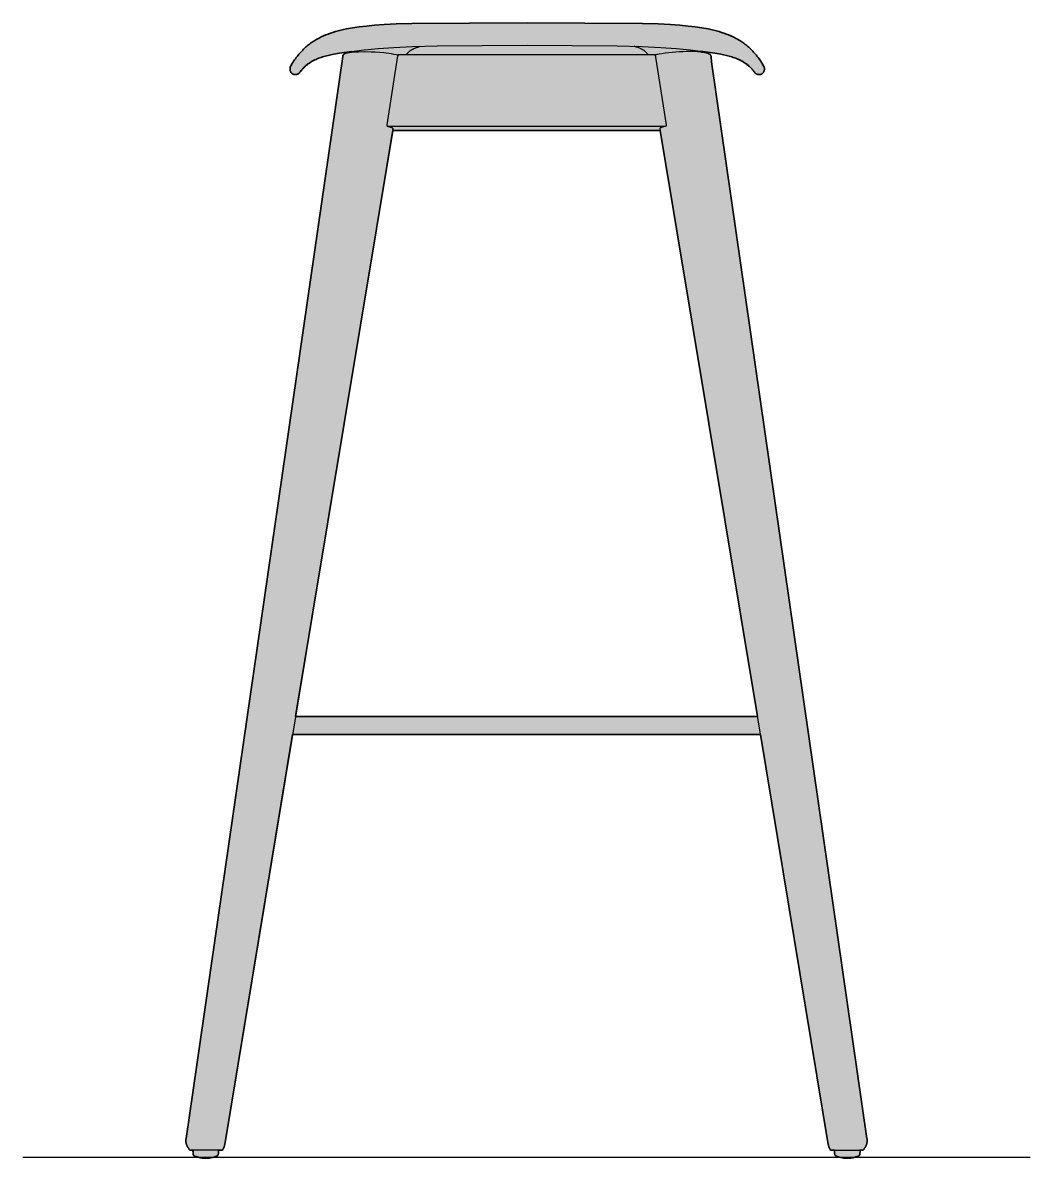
# Model space of a CAD drawing. Header units: millimetres. Extents: x 0 to 1516, y -732 to 759.
# Drawn here: x 842 to 1516, y 0 to 759 of the extents above; entities that cross this region are included whole.
import ezdxf

# ---------------------------------------------------------------- set-up
doc = ezdxf.new("R2010")
doc.units = ezdxf.units.MM
doc.layers.add('Blocks', color=7, linetype='Continuous')
doc.layers.add('Blocks$Fill', color=7, linetype='Continuous', true_color=0xffffff)
for name, color, linetype, lineweight, true_color in [('Blocks$Inner', 7, 'Continuous', 25, 0x007f00), ('Blocks$Outline', 7, 'Continuous', 35, 0xff3f3f), ('Groud', 7, 'Continuous', 25, 0x243775)]:
    doc.layers.add(name, color=color, linetype=linetype, lineweight=lineweight, true_color=true_color)

# ---------------------------------------------------------------- blocks, each defined once
blk = doc.blocks.new('Fiber Bar Stool Side')
at = {"layer": 'Blocks$Fill'}
h = blk.add_hatch(color=256, dxfattribs=at)
h.paths.add_polyline_path([(543.47, 5.1), (543.44, 3.67), (543.45, 3.4), (543.46, 3.15), (543.47, 2.93), (543.49, 2.73), (543.51, 2.56), (543.52, 2.48), (543.53, 2.4), (543.55, 2.33), (543.56, 2.26), (543.58, 2.2), (543.59, 2.14), (543.61, 2.09), (543.63, 2.03), (543.64, 1.98), (543.66, 1.93), (543.68, 1.89), (543.7, 1.84), (543.73, 1.8), (543.75, 1.76), (543.77, 1.72), (543.79, 1.68), (543.82, 1.64), (543.84, 1.61), (543.87, 1.57), (543.9, 1.54), (543.92, 1.5), (543.95, 1.47), (543.98, 1.44), (544.01, 1.41), (544.04, 1.38), (544.07, 1.35), (544.1, 1.32), (544.14, 1.29), (544.17, 1.27), (544.21, 1.24), (544.24, 1.21), (544.28, 1.19), (544.32, 1.16), (544.36, 1.14), (544.4, 1.11), (544.44, 1.09), (544.52, 1.05), (544.61, 1), (544.7, 0.96), (544.8, 0.92), (544.9, 0.88), (545.12, 0.79), (545.36, 0.71), (545.62, 0.63), (545.91, 0.55), (546.6, 0.37), (547.44, 0.16), (548.46, -0.07), (549.03, -0.18), (549.65, -0.28), (549.97, -0.32), (550.3, -0.36), (550.64, -0.39), (550.99, -0.42), (551.34, -0.43), (551.71, -0.44), (552.08, -0.44), (552.46, -0.43), (552.85, -0.41), (553.24, -0.38), (553.64, -0.34), (554.04, -0.29), (554.83, -0.18), (555.6, -0.04), (556.35, 0.12), (557.04, 0.28), (557.67, 0.44), (558.23, 0.6), (558.69, 0.75), (558.89, 0.81), (559.07, 0.88), (559.24, 0.95), (559.31, 0.98), (559.38, 1.01), (559.45, 1.05), (559.51, 1.08), (559.57, 1.11), (559.63, 1.14), (559.68, 1.17), (559.73, 1.21), (559.77, 1.24), (559.82, 1.27), (559.84, 1.29), (559.86, 1.31), (559.88, 1.32), (559.9, 1.34), (559.92, 1.36), (559.93, 1.38), (559.95, 1.39), (559.97, 1.41), (559.99, 1.43), (560, 1.45), (560.02, 1.47), (560.03, 1.48), (560.05, 1.5), (560.06, 1.52), (560.09, 1.56), (560.11, 1.6), (560.14, 1.64), (560.16, 1.68), (560.19, 1.72), (560.21, 1.76), (560.23, 1.81), (560.25, 1.85), (560.27, 1.9), (560.29, 1.95), (560.31, 2), (560.33, 2.06), (560.34, 2.12), (560.36, 2.18), (560.37, 2.24), (560.39, 2.31), (560.4, 2.38), (560.42, 2.46), (560.43, 2.54), (560.45, 2.72), (560.47, 2.92), (560.48, 3.14), (560.49, 3.39), (560.49, 3.67), (560.49, 4.32), (560.47, 5.1), (562.57, 5.1), (562.78, 5.31), (562.98, 5.54), (563.18, 5.76), (563.37, 6), (563.55, 6.24), (563.73, 6.49), (563.89, 6.74), (564.05, 7), (564.19, 7.26), (564.33, 7.53), (564.46, 7.81), (564.58, 8.08), (564.69, 8.36), (564.8, 8.65), (564.89, 8.94), (564.97, 9.23), (565.04, 9.52), (565.1, 9.82), (565.16, 10.12), (565.2, 10.41), (565.23, 10.72), (565.25, 11.02), (565.26, 11.32), (565.27, 11.62), (565.26, 11.92), (565.24, 12.22), (565.21, 12.53), (565.17, 12.83), (461.12, 733.26), (460.77, 736.89), (460.76, 736.98), (460.73, 737.06), (460.71, 737.15), (460.68, 737.23), (460.65, 737.31), (460.62, 737.39), (460.58, 737.47), (460.55, 737.54), (460.51, 737.62), (460.47, 737.69), (460.42, 737.76), (460.37, 737.83), (460.33, 737.9), (460.27, 737.96), (460.22, 738.03), (460.16, 738.09), (460.1, 738.15), (460.04, 738.21), (459.98, 738.27), (459.91, 738.33), (459.85, 738.38), (459.78, 738.44), (459.7, 738.49), (459.63, 738.54), (459.55, 738.59), (459.47, 738.64), (459.39, 738.69), (459.3, 738.74), (459.21, 738.78), (459.12, 738.83), (459.03, 738.87), (458.94, 738.91), (458.84, 738.95), (458.74, 738.99), (458.54, 739.07), (458.32, 739.15), (458.1, 739.21), (457.87, 739.28), (457.63, 739.34), (457.37, 739.4), (457.11, 739.46), (456.56, 739.56), (455.98, 739.65), (455.36, 739.73), (454.7, 739.81), (453.99, 739.88), (454.05, 740.35), (463.37, 738.99), (467.25, 738.32), (469.16, 737.94), (471.05, 737.53), (472.9, 737.06), (473.82, 736.81), (474.72, 736.54), (475.62, 736.26), (476.5, 735.95), (477.38, 735.63), (478.24, 735.28), (479.09, 734.91), (479.93, 734.52), (480.76, 734.11), (481.57, 733.67), (482.37, 733.2), (483.16, 732.7), (483.55, 732.44), (483.93, 732.17), (484.31, 731.9), (484.69, 731.61), (485.06, 731.32), (485.43, 731.02), (485.8, 730.72), (486.16, 730.4), (486.52, 730.08), (486.87, 729.74), (487.22, 729.4), (487.56, 729.05), (487.9, 728.69), (488.24, 728.32), (488.57, 727.94), (488.89, 727.55), (489.21, 727.15), (489.53, 726.74), (489.84, 726.32), (490.15, 725.89), (490.24, 725.8), (490.33, 725.72), (490.43, 725.63), (490.52, 725.56), (490.62, 725.48), (490.72, 725.41), (490.82, 725.35), (490.92, 725.29), (491.02, 725.23), (491.12, 725.17), (491.22, 725.12), (491.32, 725.07), (491.43, 725.03), (491.53, 724.99), (491.63, 724.95), (491.74, 724.92), (491.84, 724.89), (491.95, 724.86), (492.05, 724.83), (492.16, 724.81), (492.26, 724.79), (492.36, 724.77), (492.47, 724.76), (492.57, 724.75), (492.67, 724.74), (492.77, 724.73), (492.88, 724.73), (492.98, 724.73), (493.08, 724.73), (493.17, 724.73), (493.27, 724.74), (493.37, 724.74), (493.46, 724.75), (493.56, 724.76), (493.65, 724.78), (493.74, 724.79), (493.83, 724.81), (493.92, 724.83), (494.01, 724.85), (494.1, 724.87), (494.18, 724.9), (494.27, 724.93), (494.35, 724.96), (494.43, 724.99), (494.51, 725.02), (494.59, 725.06), (494.67, 725.1), (494.75, 725.14), (494.82, 725.19), (494.9, 725.23), (494.97, 725.28), (495.04, 725.33), (495.11, 725.39), (495.18, 725.44), (495.25, 725.5), (495.32, 725.56), (495.38, 725.63), (495.45, 725.69), (495.51, 725.76), (495.57, 725.83), (495.63, 725.91), (495.69, 725.99), (495.75, 726.07), (495.81, 726.15), (495.86, 726.23), (495.91, 726.32), (495.97, 726.41), (496.02, 726.51), (496.06, 726.6), (496.11, 726.7), (496.16, 726.8), (496.2, 726.91), (496.24, 727.01), (496.28, 727.12), (496.31, 727.23), (496.34, 727.34), (496.37, 727.46), (496.4, 727.57), (496.43, 727.69), (496.45, 727.81), (496.47, 727.93), (496.48, 728.06), (496.49, 728.18), (496.5, 728.31), (496.5, 728.44), (496.5, 728.57), (496.5, 728.7), (496.49, 728.83), (496.48, 728.97), (496.47, 729.1), (496.45, 729.24), (496.42, 729.38), (496.39, 729.52), (496.36, 729.66), (496.32, 729.8), (496.28, 729.94), (495.73, 730.9), (495.18, 731.84), (494.62, 732.75), (494.05, 733.63), (493.47, 734.49), (492.89, 735.32), (492.31, 736.13), (491.71, 736.91), (491.11, 737.67), (490.5, 738.41), (489.89, 739.12), (489.27, 739.82), (488.64, 740.49), (488.01, 741.14), (487.37, 741.77), (486.72, 742.38), (486.07, 742.97), (485.41, 743.55), (484.75, 744.1), (484.08, 744.64), (483.4, 745.16), (482.72, 745.66), (482.03, 746.15), (481.34, 746.62), (480.64, 747.08), (479.94, 747.52), (479.23, 747.94), (478.51, 748.36), (477.06, 749.15), (475.59, 749.89), (474.09, 750.59), (472.57, 751.25), (471.02, 751.86), (469.43, 752.44), (467.79, 752.99), (466.11, 753.5), (464.37, 753.97), (462.57, 754.42), (460.71, 754.85), (458.77, 755.24), (454.67, 755.97), (450.21, 756.62), (445.36, 757.2), (439.98, 757.74), (433.54, 758.23), (425.41, 758.65), (414.98, 759), (337.72, 759.44), (260.45, 759), (241.89, 758.23), (235.45, 757.74), (230.07, 757.2), (225.22, 756.62), (220.77, 755.97), (216.66, 755.24), (214.73, 754.85), (212.86, 754.42), (211.06, 753.97), (209.32, 753.5), (207.64, 752.99), (206, 752.44), (204.41, 751.86), (202.86, 751.25), (201.34, 750.59), (199.84, 749.89), (198.37, 749.15), (196.92, 748.36), (196.21, 747.94), (195.5, 747.52), (194.79, 747.08), (194.09, 746.62), (193.4, 746.15), (192.71, 745.66), (192.03, 745.16), (191.35, 744.64), (190.68, 744.1), (190.02, 743.55), (189.36, 742.97), (188.71, 742.38), (188.06, 741.77), (187.42, 741.14), (186.79, 740.49), (186.16, 739.82), (185.54, 739.12), (184.93, 738.41), (184.32, 737.67), (183.72, 736.91), (183.13, 736.13), (182.54, 735.32), (181.96, 734.49), (181.38, 733.63), (180.82, 732.75), (180.25, 731.84), (179.7, 730.9), (179.15, 729.94), (179.11, 729.8), (179.07, 729.66), (179.04, 729.52), (179.01, 729.38), (178.98, 729.24), (178.97, 729.1), (178.95, 728.97), (178.94, 728.83), (178.93, 728.7), (178.93, 728.57), (178.93, 728.44), (178.93, 728.31), (178.94, 728.18), (178.95, 728.06), (178.97, 727.93), (178.99, 727.81), (179.01, 727.69), (179.03, 727.57), (179.06, 727.46), (179.09, 727.34), (179.12, 727.23), (179.16, 727.12), (179.19, 727.01), (179.23, 726.91), (179.28, 726.8), (179.32, 726.7), (179.37, 726.6), (179.42, 726.51), (179.47, 726.41), (179.52, 726.32), (179.57, 726.23), (179.63, 726.15), (179.68, 726.07), (179.74, 725.99), (179.8, 725.91), (179.86, 725.83), (179.92, 725.76), (179.98, 725.69), (180.05, 725.63), (180.11, 725.56), (180.18, 725.5), (180.25, 725.44), (180.32, 725.39), (180.39, 725.33), (180.46, 725.28), (180.53, 725.23), (180.61, 725.19), (180.68, 725.14), (180.76, 725.1), (180.84, 725.06), (180.92, 725.02), (181, 724.99), (181.08, 724.96), (181.16, 724.93), (181.25, 724.9), (181.33, 724.87), (181.42, 724.85), (181.51, 724.83), (181.6, 724.81), (181.69, 724.79), (181.78, 724.78), (181.87, 724.76), (181.97, 724.75), (182.06, 724.74), (182.16, 724.74), (182.26, 724.73), (182.36, 724.73), (182.46, 724.73), (182.56, 724.73), (182.66, 724.73), (182.76, 724.74), (182.86, 724.75), (182.97, 724.76), (183.07, 724.77), (183.17, 724.79), (183.28, 724.81), (183.38, 724.83), (183.49, 724.86), (183.59, 724.89), (183.69, 724.92), (183.8, 724.95), (183.9, 724.99), (184.01, 725.03), (184.11, 725.07), (184.21, 725.12), (184.31, 725.17), (184.41, 725.23), (184.51, 725.29), (184.61, 725.35), (184.71, 725.41), (184.81, 725.48), (184.91, 725.56), (185, 725.63), (185.1, 725.72), (185.19, 725.8), (185.28, 725.89), (185.59, 726.32), (185.9, 726.74), (186.22, 727.15), (186.54, 727.55), (186.87, 727.94), (187.2, 728.32), (187.53, 728.69), (187.87, 729.05), (188.22, 729.4), (188.56, 729.74), (188.92, 730.08), (189.27, 730.4), (189.63, 730.72), (190, 731.02), (190.37, 731.32), (190.74, 731.61), (191.12, 731.9), (191.5, 732.17), (191.88, 732.44), (192.27, 732.7), (193.06, 733.2), (193.86, 733.67), (194.67, 734.11), (195.5, 734.52), (196.34, 734.91), (197.19, 735.28), (198.06, 735.63), (198.93, 735.95), (199.82, 736.26), (200.71, 736.54), (201.62, 736.81), (202.53, 737.06), (204.38, 737.53), (206.27, 737.94), (208.18, 738.32), (212.06, 738.99), (220.06, 740.18), (220.1, 739.76), (218.43, 739.56), (217.67, 739.44), (217.31, 739.37), (216.96, 739.3), (216.79, 739.25), (216.62, 739.21), (216.46, 739.16), (216.3, 739.11), (216.14, 739.05), (215.99, 738.99), (215.92, 738.96), (215.84, 738.93), (215.77, 738.9), (215.7, 738.86), (215.63, 738.82), (215.57, 738.79), (215.5, 738.75), (215.43, 738.71), (215.37, 738.67), (215.31, 738.62), (215.25, 738.58), (215.19, 738.53), (215.13, 738.48), (215.07, 738.44), (215.01, 738.38), (214.96, 738.33), (214.91, 738.28), (214.85, 738.22), (214.8, 738.16), (214.76, 738.11), (214.71, 738.04), (214.66, 737.98), (214.62, 737.92), (214.58, 737.85), (214.54, 737.78), (214.5, 737.71), (214.46, 737.64), (214.43, 737.56), (214.39, 737.49), (214.36, 737.41), (214.33, 737.33), (214.3, 737.24), (214.27, 737.16), (214.25, 737.07), (214.23, 736.98), (214.2, 736.89), (109.32, 12.83), (109.28, 12.53), (109.25, 12.22), (109.23, 11.92), (109.22, 11.62), (109.22, 11.32), (109.23, 11.02), (109.26, 10.72), (109.29, 10.41), (109.33, 10.12), (109.38, 9.82), (109.44, 9.52), (109.52, 9.23), (109.6, 8.94), (109.69, 8.65), (109.79, 8.36), (109.9, 8.08), (110.02, 7.81), (110.15, 7.53), (110.29, 7.26), (110.44, 7), (110.6, 6.74), (110.76, 6.49), (110.93, 6.24), (111.12, 6), (111.31, 5.76), (111.5, 5.54), (111.71, 5.31), (111.92, 5.1), (114.02, 5.1), (113.99, 3.67), (114, 3.39), (114.01, 3.14), (114.02, 2.92), (114.04, 2.72), (114.06, 2.54), (114.07, 2.46), (114.08, 2.38), (114.1, 2.31), (114.11, 2.24), (114.13, 2.18), (114.14, 2.12), (114.16, 2.06), (114.18, 2), (114.2, 1.95), (114.22, 1.9), (114.24, 1.85), (114.26, 1.81), (114.28, 1.76), (114.3, 1.72), (114.32, 1.68), (114.35, 1.64), (114.37, 1.6), (114.4, 1.56), (114.43, 1.52), (114.44, 1.5), (114.45, 1.48), (114.47, 1.47), (114.48, 1.45), (114.5, 1.43), (114.52, 1.41), (114.53, 1.39), (114.55, 1.38), (114.57, 1.36), (114.59, 1.34), (114.61, 1.32), (114.63, 1.31), (114.65, 1.29), (114.67, 1.27), (114.71, 1.24), (114.76, 1.21), (114.81, 1.17), (114.86, 1.14), (114.92, 1.11), (114.97, 1.08), (115.04, 1.05), (115.1, 1.01), (115.18, 0.98), (115.25, 0.95), (115.41, 0.88), (115.59, 0.81), (115.79, 0.75), (116.26, 0.6), (116.81, 0.44), (117.44, 0.28), (118.14, 0.12), (118.88, -0.04), (119.66, -0.18), (120.45, -0.29), (120.85, -0.34), (121.24, -0.38), (121.64, -0.41), (122.02, -0.43), (122.4, -0.44), (122.78, -0.44), (123.14, -0.43), (123.5, -0.42), (123.85, -0.39), (124.19, -0.36), (124.52, -0.32), (124.84, -0.28), (125.45, -0.18), (126.03, -0.07), (127.05, 0.16), (127.89, 0.37), (128.57, 0.55), (128.87, 0.63), (129.13, 0.71), (129.37, 0.79), (129.58, 0.88), (129.69, 0.92), (129.78, 0.96), (129.88, 1), (129.96, 1.05), (130.05, 1.09), (130.09, 1.11), (130.13, 1.14), (130.17, 1.16), (130.21, 1.19), (130.24, 1.21), (130.28, 1.24), (130.31, 1.27), (130.35, 1.29), (130.38, 1.32), (130.41, 1.35), (130.44, 1.38), (130.48, 1.41), (130.51, 1.44), (130.53, 1.47), (130.56, 1.5), (130.59, 1.54), (130.62, 1.57), (130.64, 1.61), (130.67, 1.64), (130.69, 1.68), (130.71, 1.72), (130.74, 1.76), (130.76, 1.8), (130.78, 1.84), (130.8, 1.89), (130.82, 1.93), (130.84, 1.98), (130.86, 2.03), (130.88, 2.09), (130.89, 2.14), (130.91, 2.2), (130.93, 2.26), (130.94, 2.33), (130.95, 2.4), (130.97, 2.48), (130.98, 2.56), (131, 2.73), (131.01, 2.93), (131.03, 3.15), (131.04, 3.4), (131.04, 3.67), (131.04, 4.32), (131.02, 5.1), (133.7, 5.1), (133.87, 5.34), (134.02, 5.58), (134.17, 5.83), (134.31, 6.08), (134.44, 6.34), (134.57, 6.6), (134.68, 6.87), (134.79, 7.14), (134.88, 7.41), (134.97, 7.69), (135.05, 7.96), (135.12, 8.25), (135.18, 8.53), (135.23, 8.81), (180.71, 283.1), (493.78, 283.1), (539.31, 8.53), (539.37, 8.25), (539.44, 7.96), (539.52, 7.69), (539.6, 7.41), (539.7, 7.14), (539.81, 6.87), (539.92, 6.6), (540.04, 6.34), (540.17, 6.08), (540.31, 5.83), (540.46, 5.58), (540.62, 5.34), (540.78, 5.1)], flags=0)
h.paths.add_polyline_path([(182.7, 295.1), (247.73, 687.29), (426.76, 687.29), (491.79, 295.1)], flags=0)
at = {"layer": 'Blocks$Inner'}
for p, q in [((220.06, 740.18), (220.1, 739.76)), ((247.73, 687.29), (426.76, 687.29)), ((182.7, 295.1), (491.79, 295.1)), ((493.78, 283.1), (180.71, 283.1))]:
    blk.add_line(p, q, dxfattribs=at)
blk.add_lwpolyline([(260.45, 759), (250.02, 758.65), (241.89, 758.23), (235.45, 757.74), (230.07, 757.2), (225.22, 756.62), (220.77, 755.97), (216.66, 755.24), (214.73, 754.85), (212.86, 754.42), (211.06, 753.97), (209.32, 753.5), (207.64, 752.99), (206, 752.44), (204.41, 751.86), (202.86, 751.25), (201.34, 750.59), (199.84, 749.89), (198.37, 749.15), (196.92, 748.36), (196.21, 747.94), (195.5, 747.52), (194.79, 747.08), (194.09, 746.62), (193.4, 746.15), (192.71, 745.66), (192.03, 745.16), (191.35, 744.64), (190.68, 744.1), (190.02, 743.55), (189.36, 742.97), (188.71, 742.38), (188.06, 741.77), (187.42, 741.14), (186.79, 740.49), (186.16, 739.82), (185.54, 739.12), (184.93, 738.41), (184.32, 737.67), (183.72, 736.91), (183.13, 736.13), (182.54, 735.32), (181.96, 734.49), (181.38, 733.63), (180.82, 732.75), (180.25, 731.84), (179.7, 730.9), (179.15, 729.94), (179.11, 729.8), (179.07, 729.66), (179.04, 729.52), (179.01, 729.38), (178.98, 729.24), (178.97, 729.1), (178.95, 728.97), (178.94, 728.83), (178.93, 728.7), (178.93, 728.57), (178.93, 728.44), (178.93, 728.31), (178.94, 728.18), (178.95, 728.06), (178.97, 727.93), (178.99, 727.81), (179.01, 727.69), (179.03, 727.57), (179.06, 727.46), (179.09, 727.34), (179.12, 727.23), (179.16, 727.12), (179.19, 727.01), (179.23, 726.91), (179.28, 726.8), (179.32, 726.7), (179.37, 726.6), (179.42, 726.51), (179.47, 726.41), (179.52, 726.32), (179.57, 726.23), (179.63, 726.15), (179.68, 726.07), (179.74, 725.99), (179.8, 725.91), (179.86, 725.83), (179.92, 725.76), (179.98, 725.69), (180.05, 725.63), (180.11, 725.56), (180.18, 725.5), (180.25, 725.44), (180.32, 725.39), (180.39, 725.33), (180.46, 725.28), (180.53, 725.23), (180.61, 725.19), (180.68, 725.14), (180.76, 725.1), (180.84, 725.06), (180.92, 725.02), (181, 724.99), (181.08, 724.96), (181.16, 724.93), (181.25, 724.9), (181.33, 724.87), (181.42, 724.85), (181.51, 724.83), (181.6, 724.81), (181.69, 724.79), (181.78, 724.78), (181.87, 724.76), (181.97, 724.75), (182.06, 724.74), (182.16, 724.74), (182.26, 724.73), (182.36, 724.73), (182.46, 724.73), (182.56, 724.73), (182.66, 724.73), (182.76, 724.74), (182.86, 724.75), (182.97, 724.76), (183.07, 724.77), (183.17, 724.79), (183.28, 724.81), (183.38, 724.83), (183.49, 724.86), (183.59, 724.89), (183.69, 724.92), (183.8, 724.95), (183.9, 724.99), (184.01, 725.03), (184.11, 725.07), (184.21, 725.12), (184.31, 725.17), (184.41, 725.23), (184.51, 725.29), (184.61, 725.35), (184.71, 725.41), (184.81, 725.48), (184.91, 725.56), (185, 725.63), (185.1, 725.72), (185.19, 725.8), (185.28, 725.89), (185.59, 726.32), (185.9, 726.74), (186.22, 727.15), (186.54, 727.55), (186.87, 727.94), (187.2, 728.32), (187.53, 728.69), (187.87, 729.05), (188.22, 729.4), (188.56, 729.74), (188.92, 730.08), (189.27, 730.4), (189.63, 730.72), (190, 731.02), (190.37, 731.32), (190.74, 731.61), (191.12, 731.9), (191.5, 732.17), (191.88, 732.44), (192.27, 732.7), (193.06, 733.2), (193.86, 733.67), (194.67, 734.11), (195.5, 734.52), (196.34, 734.91), (197.19, 735.28), (198.06, 735.63), (198.93, 735.95), (199.82, 736.26), (200.71, 736.54), (201.62, 736.81), (202.53, 737.06), (204.38, 737.53), (206.27, 737.94), (208.18, 738.32), (212.06, 738.99), (220.06, 740.18), (228.58, 741.23), (237.91, 742.14), (248.34, 742.91), (260.65, 743.53), (277.52, 744.02), (337.72, 744.52), (397.91, 744.02), (414.78, 743.53), (427.09, 742.91), (437.52, 742.14), (446.85, 741.23), (455.37, 740.18), (463.37, 738.99), (467.25, 738.32), (469.16, 737.94), (471.05, 737.53), (472.9, 737.06), (473.82, 736.81), (474.72, 736.54), (475.62, 736.26), (476.5, 735.95), (477.38, 735.63), (478.24, 735.28), (479.09, 734.91), (479.93, 734.52), (480.76, 734.11), (481.57, 733.67), (482.37, 733.2), (483.16, 732.7), (483.55, 732.44), (483.93, 732.17), (484.31, 731.9), (484.69, 731.61), (485.06, 731.32), (485.43, 731.02), (485.8, 730.72), (486.16, 730.4), (486.52, 730.08), (486.87, 729.74), (487.22, 729.4), (487.56, 729.05), (487.9, 728.69), (488.24, 728.32), (488.57, 727.94), (488.89, 727.55), (489.21, 727.15), (489.53, 726.74), (489.84, 726.32), (490.15, 725.89), (490.24, 725.8), (490.33, 725.72), (490.43, 725.63), (490.52, 725.56), (490.62, 725.48), (490.72, 725.41), (490.82, 725.35), (490.92, 725.29), (491.02, 725.23), (491.12, 725.17), (491.22, 725.12), (491.32, 725.07), (491.43, 725.03), (491.53, 724.99), (491.63, 724.95), (491.74, 724.92), (491.84, 724.89), (491.95, 724.86), (492.05, 724.83), (492.16, 724.81), (492.26, 724.79), (492.36, 724.77), (492.47, 724.76), (492.57, 724.75), (492.67, 724.74), (492.77, 724.73), (492.88, 724.73), (492.98, 724.73), (493.08, 724.73), (493.17, 724.73), (493.27, 724.74), (493.37, 724.74), (493.46, 724.75), (493.56, 724.76), (493.65, 724.78), (493.74, 724.79), (493.83, 724.81), (493.92, 724.83), (494.01, 724.85), (494.1, 724.87), (494.18, 724.9), (494.27, 724.93), (494.35, 724.96), (494.43, 724.99), (494.51, 725.02), (494.59, 725.06), (494.67, 725.1), (494.75, 725.14), (494.82, 725.19), (494.9, 725.23), (494.97, 725.28), (495.04, 725.33), (495.11, 725.39), (495.18, 725.44), (495.25, 725.5), (495.32, 725.56), (495.38, 725.63), (495.45, 725.69), (495.51, 725.76), (495.57, 725.83), (495.63, 725.91), (495.69, 725.99), (495.75, 726.07), (495.81, 726.15), (495.86, 726.23), (495.91, 726.32), (495.97, 726.41), (496.02, 726.51), (496.06, 726.6), (496.11, 726.7), (496.16, 726.8), (496.2, 726.91), (496.24, 727.01), (496.28, 727.12), (496.31, 727.23), (496.34, 727.34), (496.37, 727.46), (496.4, 727.57), (496.43, 727.69), (496.45, 727.81), (496.47, 727.93), (496.48, 728.06), (496.49, 728.18), (496.5, 728.31), (496.5, 728.44), (496.5, 728.57), (496.5, 728.7), (496.49, 728.83), (496.48, 728.97), (496.47, 729.1), (496.45, 729.24), (496.42, 729.38), (496.39, 729.52), (496.36, 729.66), (496.32, 729.8), (496.28, 729.94), (495.73, 730.9), (495.18, 731.84), (494.62, 732.75), (494.05, 733.63), (493.47, 734.49), (492.89, 735.32), (492.31, 736.13), (491.71, 736.91), (491.11, 737.67), (490.5, 738.41), (489.89, 739.12), (489.27, 739.82), (488.64, 740.49), (488.01, 741.14), (487.37, 741.77), (486.72, 742.38), (486.07, 742.97), (485.41, 743.55), (484.75, 744.1), (484.08, 744.64), (483.4, 745.16), (482.72, 745.66), (482.03, 746.15), (481.34, 746.62), (480.64, 747.08), (479.94, 747.52), (479.23, 747.94), (478.51, 748.36), (477.06, 749.15), (475.59, 749.89), (474.09, 750.59), (472.57, 751.25), (471.02, 751.86), (469.43, 752.44), (467.79, 752.99), (466.11, 753.5), (464.37, 753.97), (462.57, 754.42), (460.71, 754.85), (458.77, 755.24), (454.67, 755.97), (450.21, 756.62), (445.36, 757.2), (439.98, 757.74), (433.54, 758.23), (425.41, 758.65), (414.98, 759), (337.72, 759.44)], close=True, dxfattribs=at)
for points in [[(247.77, 688.96), (247.8, 688.93), (135.23, 8.81), (135.18, 8.53), (135.12, 8.25), (135.05, 7.96), (134.97, 7.69), (134.88, 7.41), (134.79, 7.14), (134.68, 6.87), (134.57, 6.6), (134.44, 6.34), (134.31, 6.08), (134.17, 5.83), (134.02, 5.58), (133.87, 5.34), (133.7, 5.1), (111.92, 5.1), (111.71, 5.31), (111.5, 5.54), (111.31, 5.76), (111.12, 6), (110.93, 6.24), (110.76, 6.49), (110.6, 6.74), (110.44, 7), (110.29, 7.26), (110.15, 7.53), (110.02, 7.81), (109.9, 8.08), (109.79, 8.36), (109.69, 8.65), (109.6, 8.94), (109.52, 9.23), (109.44, 9.52), (109.38, 9.82), (109.33, 10.12), (109.29, 10.41), (109.26, 10.72), (109.23, 11.02), (109.22, 11.32), (109.22, 11.62), (109.23, 11.92), (109.25, 12.22), (109.28, 12.53), (109.32, 12.83), (214.2, 736.89), (214.23, 736.98), (214.25, 737.07), (214.27, 737.16), (214.3, 737.24), (214.33, 737.33), (214.36, 737.41), (214.39, 737.49), (214.43, 737.56), (214.46, 737.64), (214.5, 737.71), (214.54, 737.78), (214.58, 737.85), (214.62, 737.92), (214.66, 737.98), (214.71, 738.04), (214.76, 738.11), (214.8, 738.16), (214.85, 738.22), (214.91, 738.28), (214.96, 738.33), (215.01, 738.38), (215.07, 738.44), (215.13, 738.48), (215.19, 738.53), (215.25, 738.58), (215.31, 738.62), (215.37, 738.67), (215.43, 738.71), (215.5, 738.75), (215.57, 738.79), (215.63, 738.82), (215.7, 738.86), (215.77, 738.9), (215.84, 738.93), (215.92, 738.96), (215.99, 738.99), (216.14, 739.05), (216.3, 739.11), (216.46, 739.16), (216.62, 739.21), (216.79, 739.25), (216.96, 739.3), (217.31, 739.37), (217.67, 739.44), (218.43, 739.56), (219.24, 739.66), (220.1, 739.76), (221.07, 739.85), (222.16, 739.92), (224.87, 740.03), (228.49, 740.07), (233.17, 740.02), (235.87, 739.91), (238.76, 739.72), (241.8, 739.44), (243.38, 739.25), (244.98, 739.04), (246.6, 738.79), (248.24, 738.5), (249.9, 738.17), (251.57, 737.8)], [(423.2, 737.83), (422.9, 737.97), (252.08, 737.97), (252.05, 737.98), (252.01, 737.98), (251.98, 737.99), (251.95, 737.99), (251.92, 737.99), (251.88, 737.99), (251.85, 737.99), (251.82, 737.99), (251.78, 737.99), (251.75, 737.98), (251.72, 737.98), (251.69, 737.97), (251.66, 737.97), (251.62, 737.96), (251.59, 737.95), (251.56, 737.94), (251.53, 737.93), (251.5, 737.91), (251.47, 737.9), (251.44, 737.89), (251.41, 737.87), (251.38, 737.86), (251.36, 737.84), (251.33, 737.82), (251.3, 737.8), (251.28, 737.78), (251.25, 737.76), (251.23, 737.74), (251.2, 737.71), (251.18, 737.69), (251.16, 737.67), (251.14, 737.64), (251.12, 737.62), (251.1, 737.59), (251.08, 737.56), (251.06, 737.54), (251.04, 737.51), (251.03, 737.48), (251.01, 737.45), (251, 737.42), (250.99, 737.39), (250.97, 737.36), (250.96, 737.33), (250.95, 737.3), (250.95, 737.26), (243.8, 691.09), (243.79, 691.01), (243.79, 690.94), (243.79, 690.87), (243.79, 690.81), (243.79, 690.77), (243.79, 690.74), (243.79, 690.71), (243.8, 690.69), (243.8, 690.66), (243.8, 690.63), (243.81, 690.6), (243.81, 690.58), (243.82, 690.55), (243.82, 690.53), (243.83, 690.5), (243.84, 690.48), (243.84, 690.46), (243.85, 690.44), (243.86, 690.42), (243.86, 690.4), (243.87, 690.38), (243.88, 690.36), (243.89, 690.34)], [(430.11, 689.98), (429.52, 689.88), (429.01, 689.78), (428.59, 689.69), (428.23, 689.6), (427.93, 689.51), (427.8, 689.47), (427.68, 689.43), (427.56, 689.39), (427.46, 689.35), (427.28, 689.27), (427.11, 689.2), (427.03, 689.17), (426.96, 689.13), (426.93, 689.11), (426.9, 689.09), (426.87, 689.08), (426.84, 689.06), (426.81, 689.04), (426.78, 689.02), (426.75, 689), (426.73, 688.98), (426.71, 688.96), (426.69, 688.94), (426.67, 688.92), (426.65, 688.9), (426.63, 688.88), (426.61, 688.86), (426.6, 688.83), (426.59, 688.81), (426.58, 688.79), (426.57, 688.76), (426.56, 688.74), (426.55, 688.71), (426.55, 688.68), (426.54, 688.65), (426.54, 688.63), (426.54, 688.6), (539.25, 8.81), (539.31, 8.53), (539.37, 8.25), (539.44, 7.96), (539.52, 7.69), (539.6, 7.41), (539.7, 7.14), (539.81, 6.87), (539.92, 6.6), (540.04, 6.34), (540.17, 6.08), (540.31, 5.83), (540.46, 5.58), (540.62, 5.34), (540.78, 5.1), (562.57, 5.1), (562.78, 5.31), (562.98, 5.54), (563.18, 5.76), (563.37, 6), (563.55, 6.24), (563.73, 6.49), (563.89, 6.74), (564.05, 7), (564.19, 7.26), (564.33, 7.53), (564.46, 7.81), (564.58, 8.08), (564.69, 8.36), (564.8, 8.65), (564.89, 8.94), (564.97, 9.23), (565.04, 9.52), (565.1, 9.82), (565.16, 10.12), (565.2, 10.41), (565.23, 10.72), (565.25, 11.02), (565.26, 11.32), (565.27, 11.62), (565.26, 11.92), (565.24, 12.22), (565.21, 12.53), (565.17, 12.83), (461.12, 733.26), (460.77, 736.93), (460.77, 736.89), (460.76, 736.98), (460.73, 737.06), (460.71, 737.15), (460.68, 737.23), (460.65, 737.31), (460.62, 737.39), (460.58, 737.47), (460.55, 737.54), (460.51, 737.62), (460.47, 737.69), (460.42, 737.76), (460.37, 737.83), (460.33, 737.9), (460.27, 737.96), (460.22, 738.03), (460.16, 738.09), (460.1, 738.15), (460.04, 738.21), (459.98, 738.27), (459.91, 738.33), (459.85, 738.38), (459.78, 738.44), (459.7, 738.49), (459.63, 738.54), (459.55, 738.59), (459.47, 738.64), (459.39, 738.69), (459.3, 738.74), (459.21, 738.78), (459.12, 738.83), (459.03, 738.87), (458.94, 738.91), (458.84, 738.95), (458.74, 738.99), (458.54, 739.07), (458.32, 739.15), (458.1, 739.21), (457.87, 739.28), (457.63, 739.34), (457.37, 739.4), (457.11, 739.46), (456.56, 739.56), (455.98, 739.65), (455.36, 739.73), (454.7, 739.81), (453.28, 739.94), (451.71, 740.05), (450.01, 740.13), (448.18, 740.17), (446.22, 740.17), (444.14, 740.14), (441.94, 740.06), (439.62, 739.93), (434.74, 739.54), (430, 739.01), (427.85, 738.72), (425.96, 738.42), (425.13, 738.27), (424.39, 738.12), (423.75, 737.97), (423.47, 737.9), (423.22, 737.82), (423.23, 737.8), (423.25, 737.79), (423.26, 737.77), (423.28, 737.75), (423.29, 737.73), (423.3, 737.71), (423.32, 737.69), (423.33, 737.67), (423.34, 737.65), (423.36, 737.62), (423.37, 737.6), (423.38, 737.57), (423.39, 737.55), (423.42, 737.49), (423.44, 737.44), (423.46, 737.38), (423.49, 737.31), (423.51, 737.25), (423.53, 737.18), (423.55, 737.11), (423.57, 737.03), (423.6, 736.87), (423.63, 736.69), (423.66, 736.51), (423.69, 736.31), (430.69, 691.09), (430.7, 691.06), (430.7, 691.03), (430.71, 691), (430.71, 690.97), (430.72, 690.93), (430.72, 690.9), (430.72, 690.87), (430.72, 690.84), (430.72, 690.81), (430.72, 690.77), (430.71, 690.74), (430.71, 690.71), (430.7, 690.68), (430.7, 690.65), (430.69, 690.62), (430.68, 690.59), (430.67, 690.56), (430.66, 690.53), (430.65, 690.5), (430.64, 690.47), (430.62, 690.44), (430.61, 690.41), (430.59, 690.38), (430.58, 690.35), (430.56, 690.33), (430.54, 690.3), (430.52, 690.28), (430.5, 690.25), (430.48, 690.23), (430.46, 690.2), (430.43, 690.18), (430.41, 690.16), (430.39, 690.14), (430.36, 690.12), (430.34, 690.1), (430.31, 690.08), (430.28, 690.06), (430.26, 690.05), (430.23, 690.03), (430.2, 690.02), (430.17, 690.01), (430.14, 689.99), (430.11, 689.98), (244.38, 689.99), (244.32, 690.01), (244.29, 690.02), (244.26, 690.03), (244.23, 690.04), (243.96, 690.23), (243.94, 690.26)], [(256.71, 738), (256.88, 738.23), (257.05, 738.47), (257.24, 738.7), (257.43, 738.92), (257.62, 739.14), (257.83, 739.36), (258.05, 739.58), (258.27, 739.79), (258.5, 739.99), (258.74, 740.2), (258.99, 740.39), (259.25, 740.59), (259.51, 740.78), (259.78, 740.96), (260.06, 741.15), (260.35, 741.32), (260.65, 741.5), (260.96, 741.67), (261.27, 741.84), (261.59, 742), (261.92, 742.16), (262.26, 742.31), (262.61, 742.46), (262.96, 742.61), (263.7, 742.89), (264.47, 743.16), (265.27, 743.41), (266.1, 743.64)], [(418.72, 738), (418.55, 738.23), (418.38, 738.47), (418.2, 738.7), (418.01, 738.92), (417.81, 739.14), (417.6, 739.36), (417.39, 739.58), (417.16, 739.79), (416.93, 739.99), (416.69, 740.2), (416.44, 740.39), (416.19, 740.59), (415.92, 740.78), (415.65, 740.96), (415.37, 741.15), (415.08, 741.32), (414.78, 741.5), (414.48, 741.67), (414.16, 741.84), (413.84, 742), (413.51, 742.16), (413.17, 742.31), (412.82, 742.46), (412.47, 742.61), (411.73, 742.89), (410.97, 743.16), (410.17, 743.41), (409.33, 743.64)], [(453.99, 739.88), (454.05, 740.35)], [(244.38, 689.99), (244.44, 689.97), (244.5, 689.96), (244.57, 689.94), (244.63, 689.93), (244.75, 689.9), (245.48, 689.78), (245.66, 689.74), (245.84, 689.7), (246.04, 689.66), (246.23, 689.6), (246.43, 689.55), (246.63, 689.48), (246.83, 689.42), (247.03, 689.35), (247.13, 689.31), (247.22, 689.27), (247.31, 689.23), (247.4, 689.19), (247.48, 689.15), (247.52, 689.13), (247.56, 689.1), (247.6, 689.08), (247.63, 689.06), (247.67, 689.04), (247.7, 689.01), (247.73, 688.99)], [(114.02, 5.1), (114, 4.32), (113.99, 3.67), (114, 3.39), (114.01, 3.14), (114.02, 2.92), (114.04, 2.72), (114.06, 2.54), (114.07, 2.46), (114.08, 2.38), (114.1, 2.31), (114.11, 2.24), (114.13, 2.18), (114.14, 2.12), (114.16, 2.06), (114.18, 2), (114.2, 1.95), (114.22, 1.9), (114.24, 1.85), (114.26, 1.81), (114.28, 1.76), (114.3, 1.72), (114.32, 1.68), (114.35, 1.64), (114.37, 1.6), (114.4, 1.56), (114.43, 1.52), (114.44, 1.5), (114.45, 1.48), (114.47, 1.47), (114.48, 1.45), (114.5, 1.43), (114.52, 1.41), (114.53, 1.39), (114.55, 1.38), (114.57, 1.36), (114.59, 1.34), (114.61, 1.32), (114.63, 1.31), (114.65, 1.29), (114.67, 1.27), (114.71, 1.24), (114.76, 1.21), (114.81, 1.17), (114.86, 1.14), (114.92, 1.11), (114.97, 1.08), (115.04, 1.05), (115.1, 1.01), (115.18, 0.98), (115.25, 0.95), (115.41, 0.88), (115.59, 0.81), (115.79, 0.75), (116.26, 0.6), (116.81, 0.44), (117.44, 0.28), (118.14, 0.12), (118.88, -0.04), (119.66, -0.18), (120.45, -0.29), (120.85, -0.34), (121.24, -0.38), (121.64, -0.41), (122.02, -0.43), (122.4, -0.44), (122.78, -0.44), (123.14, -0.43), (123.5, -0.42), (123.85, -0.39), (124.19, -0.36), (124.52, -0.32), (124.84, -0.28), (125.45, -0.18), (126.03, -0.07), (127.05, 0.16), (127.89, 0.37), (128.57, 0.55), (128.87, 0.63), (129.13, 0.71), (129.37, 0.79), (129.58, 0.88), (129.69, 0.92), (129.78, 0.96), (129.88, 1), (129.96, 1.05), (130.05, 1.09), (130.09, 1.11), (130.13, 1.14), (130.17, 1.16), (130.21, 1.19), (130.24, 1.21), (130.28, 1.24), (130.31, 1.27), (130.35, 1.29), (130.38, 1.32), (130.41, 1.35), (130.44, 1.38), (130.48, 1.41), (130.51, 1.44), (130.53, 1.47), (130.56, 1.5), (130.59, 1.54), (130.62, 1.57), (130.64, 1.61), (130.67, 1.64), (130.69, 1.68), (130.71, 1.72), (130.74, 1.76), (130.76, 1.8), (130.78, 1.84), (130.8, 1.89), (130.82, 1.93), (130.84, 1.98), (130.86, 2.03), (130.88, 2.09), (130.89, 2.14), (130.91, 2.2), (130.93, 2.26), (130.94, 2.33), (130.95, 2.4), (130.97, 2.48), (130.98, 2.56), (131, 2.73), (131.01, 2.93), (131.03, 3.15), (131.04, 3.4), (131.04, 3.67), (131.04, 4.32), (131.02, 5.1)], [(560.47, 5.1), (560.49, 4.32), (560.49, 3.67), (560.49, 3.39), (560.48, 3.14), (560.47, 2.92), (560.45, 2.72), (560.43, 2.54), (560.42, 2.46), (560.4, 2.38), (560.39, 2.31), (560.37, 2.24), (560.36, 2.18), (560.34, 2.12), (560.33, 2.06), (560.31, 2), (560.29, 1.95), (560.27, 1.9), (560.25, 1.85), (560.23, 1.81), (560.21, 1.76), (560.19, 1.72), (560.16, 1.68), (560.14, 1.64), (560.11, 1.6), (560.09, 1.56), (560.06, 1.52), (560.05, 1.5), (560.03, 1.48), (560.02, 1.47), (560, 1.45), (559.99, 1.43), (559.97, 1.41), (559.95, 1.39), (559.93, 1.38), (559.92, 1.36), (559.9, 1.34), (559.88, 1.32), (559.86, 1.31), (559.84, 1.29), (559.82, 1.27), (559.77, 1.24), (559.73, 1.21), (559.68, 1.17), (559.63, 1.14), (559.57, 1.11), (559.51, 1.08), (559.45, 1.05), (559.38, 1.01), (559.31, 0.98), (559.24, 0.95), (559.07, 0.88), (558.89, 0.81), (558.69, 0.75), (558.23, 0.6), (557.67, 0.44), (557.04, 0.28), (556.35, 0.12), (555.6, -0.04), (554.83, -0.18), (554.04, -0.29), (553.64, -0.34), (553.24, -0.38), (552.85, -0.41), (552.46, -0.43), (552.08, -0.44), (551.71, -0.44), (551.34, -0.43), (550.99, -0.42), (550.64, -0.39), (550.3, -0.36), (549.97, -0.32), (549.65, -0.28), (549.03, -0.18), (548.46, -0.07), (547.44, 0.16), (546.6, 0.37), (545.91, 0.55), (545.62, 0.63), (545.36, 0.71), (545.12, 0.79), (544.9, 0.88), (544.8, 0.92), (544.7, 0.96), (544.61, 1), (544.52, 1.05), (544.44, 1.09), (544.4, 1.11), (544.36, 1.14), (544.32, 1.16), (544.28, 1.19), (544.24, 1.21), (544.21, 1.24), (544.17, 1.27), (544.14, 1.29), (544.1, 1.32), (544.07, 1.35), (544.04, 1.38), (544.01, 1.41), (543.98, 1.44), (543.95, 1.47), (543.92, 1.5), (543.9, 1.54), (543.87, 1.57), (543.84, 1.61), (543.82, 1.64), (543.79, 1.68), (543.77, 1.72), (543.75, 1.76), (543.73, 1.8), (543.7, 1.84), (543.68, 1.89), (543.66, 1.93), (543.64, 1.98), (543.63, 2.03), (543.61, 2.09), (543.59, 2.14), (543.58, 2.2), (543.56, 2.26), (543.55, 2.33), (543.53, 2.4), (543.52, 2.48), (543.51, 2.56), (543.49, 2.73), (543.47, 2.93), (543.46, 3.15), (543.45, 3.4), (543.44, 3.67), (543.45, 4.32), (543.47, 5.1)]]:
    blk.add_lwpolyline(points, dxfattribs=at)
at = {"layer": 'Blocks$Outline'}
for points in [[(260.45, 759), (250.02, 758.65), (241.89, 758.23), (235.45, 757.74), (230.07, 757.2), (225.22, 756.62), (220.77, 755.97), (216.66, 755.24), (214.73, 754.85), (212.86, 754.42), (211.06, 753.97), (209.32, 753.5), (207.64, 752.99), (206, 752.44), (204.41, 751.86), (202.86, 751.25), (201.34, 750.59), (199.84, 749.89), (198.37, 749.15), (196.92, 748.36), (196.21, 747.94), (195.5, 747.52), (194.79, 747.08), (194.09, 746.62), (193.4, 746.15), (192.71, 745.66), (192.03, 745.16), (191.35, 744.64), (190.68, 744.1), (190.02, 743.55), (189.36, 742.97), (188.71, 742.38), (188.06, 741.77), (187.42, 741.14), (186.79, 740.49), (186.16, 739.82), (185.54, 739.12), (184.93, 738.41), (184.32, 737.67), (183.72, 736.91), (183.13, 736.13), (182.54, 735.32), (181.96, 734.49), (181.38, 733.63), (180.82, 732.75), (180.25, 731.84), (179.7, 730.9), (179.15, 729.94), (179.11, 729.8), (179.07, 729.66), (179.04, 729.52), (179.01, 729.38), (178.98, 729.24), (178.97, 729.1), (178.95, 728.97), (178.94, 728.83), (178.93, 728.7), (178.93, 728.57), (178.93, 728.44), (178.93, 728.31), (178.94, 728.18), (178.95, 728.06), (178.97, 727.93), (178.99, 727.81), (179.01, 727.69), (179.03, 727.57), (179.06, 727.46), (179.09, 727.34), (179.12, 727.23), (179.16, 727.12), (179.19, 727.01), (179.23, 726.91), (179.28, 726.8), (179.32, 726.7), (179.37, 726.6), (179.42, 726.51), (179.47, 726.41), (179.52, 726.32), (179.57, 726.23), (179.63, 726.15), (179.68, 726.07), (179.74, 725.99), (179.8, 725.91), (179.86, 725.83), (179.92, 725.76), (179.98, 725.69), (180.05, 725.63), (180.11, 725.56), (180.18, 725.5), (180.25, 725.44), (180.32, 725.39), (180.39, 725.33), (180.46, 725.28), (180.53, 725.23), (180.61, 725.19), (180.68, 725.14), (180.76, 725.1), (180.84, 725.06), (180.92, 725.02), (181, 724.99), (181.08, 724.96), (181.16, 724.93), (181.25, 724.9), (181.33, 724.87), (181.42, 724.85), (181.51, 724.83), (181.6, 724.81), (181.69, 724.79), (181.78, 724.78), (181.87, 724.76), (181.97, 724.75), (182.06, 724.74), (182.16, 724.74), (182.26, 724.73), (182.36, 724.73), (182.46, 724.73), (182.56, 724.73), (182.66, 724.73), (182.76, 724.74), (182.86, 724.75), (182.97, 724.76), (183.07, 724.77), (183.17, 724.79), (183.28, 724.81), (183.38, 724.83), (183.49, 724.86), (183.59, 724.89), (183.69, 724.92), (183.8, 724.95), (183.9, 724.99), (184.01, 725.03), (184.11, 725.07), (184.21, 725.12), (184.31, 725.17), (184.41, 725.23), (184.51, 725.29), (184.61, 725.35), (184.71, 725.41), (184.81, 725.48), (184.91, 725.56), (185, 725.63), (185.1, 725.72), (185.19, 725.8), (185.28, 725.89), (185.59, 726.32), (185.9, 726.74), (186.22, 727.15), (186.54, 727.55), (186.87, 727.94), (187.2, 728.32), (187.53, 728.69), (187.87, 729.05), (188.22, 729.4), (188.56, 729.74), (188.92, 730.08), (189.27, 730.4), (189.63, 730.72), (190, 731.02), (190.37, 731.32), (190.74, 731.61), (191.12, 731.9), (191.5, 732.17), (191.88, 732.44), (192.27, 732.7), (193.06, 733.2), (193.86, 733.67), (194.67, 734.11), (195.5, 734.52), (196.34, 734.91), (197.19, 735.28), (198.06, 735.63), (198.93, 735.95), (199.82, 736.26), (200.71, 736.54), (201.62, 736.81), (202.53, 737.06), (204.38, 737.53), (206.27, 737.94), (208.18, 738.32), (212.06, 738.99), (220.06, 740.18)], [(454.05, 740.35), (455.37, 740.18), (463.37, 738.99), (467.25, 738.32), (469.16, 737.94), (471.05, 737.53), (472.9, 737.06), (473.82, 736.81), (474.72, 736.54), (475.62, 736.26), (476.5, 735.95), (477.38, 735.63), (478.24, 735.28), (479.09, 734.91), (479.93, 734.52), (480.76, 734.11), (481.57, 733.67), (482.37, 733.2), (483.16, 732.7), (483.55, 732.44), (483.93, 732.17), (484.31, 731.9), (484.69, 731.61), (485.06, 731.32), (485.43, 731.02), (485.8, 730.72), (486.16, 730.4), (486.52, 730.08), (486.87, 729.74), (487.22, 729.4), (487.56, 729.05), (487.9, 728.69), (488.24, 728.32), (488.57, 727.94), (488.89, 727.55), (489.21, 727.15), (489.53, 726.74), (489.84, 726.32), (490.15, 725.89), (490.24, 725.8), (490.33, 725.72), (490.43, 725.63), (490.52, 725.56), (490.62, 725.48), (490.72, 725.41), (490.82, 725.35), (490.92, 725.29), (491.02, 725.23), (491.12, 725.17), (491.22, 725.12), (491.32, 725.07), (491.43, 725.03), (491.53, 724.99), (491.63, 724.95), (491.74, 724.92), (491.84, 724.89), (491.95, 724.86), (492.05, 724.83), (492.16, 724.81), (492.26, 724.79), (492.36, 724.77), (492.47, 724.76), (492.57, 724.75), (492.67, 724.74), (492.77, 724.73), (492.88, 724.73), (492.98, 724.73), (493.08, 724.73), (493.17, 724.73), (493.27, 724.74), (493.37, 724.74), (493.46, 724.75), (493.56, 724.76), (493.65, 724.78), (493.74, 724.79), (493.83, 724.81), (493.92, 724.83), (494.01, 724.85), (494.1, 724.87), (494.18, 724.9), (494.27, 724.93), (494.35, 724.96), (494.43, 724.99), (494.51, 725.02), (494.59, 725.06), (494.67, 725.1), (494.75, 725.14), (494.82, 725.19), (494.9, 725.23), (494.97, 725.28), (495.04, 725.33), (495.11, 725.39), (495.18, 725.44), (495.25, 725.5), (495.32, 725.56), (495.38, 725.63), (495.45, 725.69), (495.51, 725.76), (495.57, 725.83), (495.63, 725.91), (495.69, 725.99), (495.75, 726.07), (495.81, 726.15), (495.86, 726.23), (495.91, 726.32), (495.97, 726.41), (496.02, 726.51), (496.06, 726.6), (496.11, 726.7), (496.16, 726.8), (496.2, 726.91), (496.24, 727.01), (496.28, 727.12), (496.31, 727.23), (496.34, 727.34), (496.37, 727.46), (496.4, 727.57), (496.43, 727.69), (496.45, 727.81), (496.47, 727.93), (496.48, 728.06), (496.49, 728.18), (496.5, 728.31), (496.5, 728.44), (496.5, 728.57), (496.5, 728.7), (496.49, 728.83), (496.48, 728.97), (496.47, 729.1), (496.45, 729.24), (496.42, 729.38), (496.39, 729.52), (496.36, 729.66), (496.32, 729.8), (496.28, 729.94), (495.73, 730.9), (495.18, 731.84), (494.62, 732.75), (494.05, 733.63), (493.47, 734.49), (492.89, 735.32), (492.31, 736.13), (491.71, 736.91), (491.11, 737.67), (490.5, 738.41), (489.89, 739.12), (489.27, 739.82), (488.64, 740.49), (488.01, 741.14), (487.37, 741.77), (486.72, 742.38), (486.07, 742.97), (485.41, 743.55), (484.75, 744.1), (484.08, 744.64), (483.4, 745.16), (482.72, 745.66), (482.03, 746.15), (481.34, 746.62), (480.64, 747.08), (479.94, 747.52), (479.23, 747.94), (478.51, 748.36), (477.06, 749.15), (475.59, 749.89), (474.09, 750.59), (472.57, 751.25), (471.02, 751.86), (469.43, 752.44), (467.79, 752.99), (466.11, 753.5), (464.37, 753.97), (462.57, 754.42), (460.71, 754.85), (458.77, 755.24), (454.67, 755.97), (450.21, 756.62), (445.36, 757.2), (439.98, 757.74), (433.54, 758.23), (425.41, 758.65), (414.98, 759), (337.72, 759.44), (260.45, 759)], [(220.1, 739.76), (219.24, 739.66), (218.43, 739.56), (217.67, 739.44), (217.31, 739.37), (216.96, 739.3), (216.79, 739.25), (216.62, 739.21), (216.46, 739.16), (216.3, 739.11), (216.14, 739.05), (215.99, 738.99), (215.92, 738.96), (215.84, 738.93), (215.77, 738.9), (215.7, 738.86), (215.63, 738.82), (215.57, 738.79), (215.5, 738.75), (215.43, 738.71), (215.37, 738.67), (215.31, 738.62), (215.25, 738.58), (215.19, 738.53), (215.13, 738.48), (215.07, 738.44), (215.01, 738.38), (214.96, 738.33), (214.91, 738.28), (214.85, 738.22), (214.8, 738.16), (214.76, 738.11), (214.71, 738.04), (214.66, 737.98), (214.62, 737.92), (214.58, 737.85), (214.54, 737.78), (214.5, 737.71), (214.46, 737.64), (214.43, 737.56), (214.39, 737.49), (214.36, 737.41), (214.33, 737.33), (214.3, 737.24), (214.27, 737.16), (214.25, 737.07), (214.23, 736.98), (214.2, 736.89), (109.32, 12.83), (109.28, 12.53), (109.25, 12.22), (109.23, 11.92), (109.22, 11.62), (109.22, 11.32), (109.23, 11.02), (109.26, 10.72), (109.29, 10.41), (109.33, 10.12), (109.38, 9.82), (109.44, 9.52), (109.52, 9.23), (109.6, 8.94), (109.69, 8.65), (109.79, 8.36), (109.9, 8.08), (110.02, 7.81), (110.15, 7.53), (110.29, 7.26), (110.44, 7), (110.6, 6.74), (110.76, 6.49), (110.93, 6.24), (111.12, 6), (111.31, 5.76), (111.5, 5.54), (111.71, 5.31), (111.92, 5.1), (114.02, 5.1)], [(220.06, 740.18), (220.1, 739.76)], [(453.99, 739.88), (454.05, 740.35)], [(460.77, 736.89), (460.76, 736.98), (460.73, 737.06), (460.71, 737.15), (460.68, 737.23), (460.65, 737.31), (460.62, 737.39), (460.58, 737.47), (460.55, 737.54), (460.51, 737.62), (460.47, 737.69), (460.42, 737.76), (460.37, 737.83), (460.33, 737.9), (460.27, 737.96), (460.22, 738.03), (460.16, 738.09), (460.1, 738.15), (460.04, 738.21), (459.98, 738.27), (459.91, 738.33), (459.85, 738.38), (459.78, 738.44), (459.7, 738.49), (459.63, 738.54), (459.55, 738.59), (459.47, 738.64), (459.39, 738.69), (459.3, 738.74), (459.21, 738.78), (459.12, 738.83), (459.03, 738.87), (458.94, 738.91), (458.84, 738.95), (458.74, 738.99), (458.54, 739.07), (458.32, 739.15), (458.1, 739.21), (457.87, 739.28), (457.63, 739.34), (457.37, 739.4), (457.11, 739.46), (456.56, 739.56), (455.98, 739.65), (455.36, 739.73), (454.7, 739.81), (453.99, 739.88)], [(560.47, 5.1), (562.57, 5.1), (562.78, 5.31), (562.98, 5.54), (563.18, 5.76), (563.37, 6), (563.55, 6.24), (563.73, 6.49), (563.89, 6.74), (564.05, 7), (564.19, 7.26), (564.33, 7.53), (564.46, 7.81), (564.58, 8.08), (564.69, 8.36), (564.8, 8.65), (564.89, 8.94), (564.97, 9.23), (565.04, 9.52), (565.1, 9.82), (565.16, 10.12), (565.2, 10.41), (565.23, 10.72), (565.25, 11.02), (565.26, 11.32), (565.27, 11.62), (565.26, 11.92), (565.24, 12.22), (565.21, 12.53), (565.17, 12.83), (461.12, 733.26), (460.77, 736.89)], [(182.7, 295.1), (247.73, 687.29)], [(247.73, 687.29), (426.76, 687.29)], [(426.76, 687.29), (491.79, 295.1)], [(491.79, 295.1), (182.7, 295.1)], [(131.02, 5.1), (133.7, 5.1), (133.87, 5.34), (134.02, 5.58), (134.17, 5.83), (134.31, 6.08), (134.44, 6.34), (134.57, 6.6), (134.68, 6.87), (134.79, 7.14), (134.88, 7.41), (134.97, 7.69), (135.05, 7.96), (135.12, 8.25), (135.18, 8.53), (135.23, 8.81), (180.71, 283.1)], [(180.71, 283.1), (493.78, 283.1)], [(493.78, 283.1), (539.25, 8.81), (539.31, 8.53), (539.37, 8.25), (539.44, 7.96), (539.52, 7.69), (539.6, 7.41), (539.7, 7.14), (539.81, 6.87), (539.92, 6.6), (540.04, 6.34), (540.17, 6.08), (540.31, 5.83), (540.46, 5.58), (540.62, 5.34), (540.78, 5.1), (543.47, 5.1)], [(114.02, 5.1), (114, 4.32), (113.99, 3.67), (114, 3.39), (114.01, 3.14), (114.02, 2.92), (114.04, 2.72), (114.06, 2.54), (114.07, 2.46), (114.08, 2.38), (114.1, 2.31), (114.11, 2.24), (114.13, 2.18), (114.14, 2.12), (114.16, 2.06), (114.18, 2), (114.2, 1.95), (114.22, 1.9), (114.24, 1.85), (114.26, 1.81), (114.28, 1.76), (114.3, 1.72), (114.32, 1.68), (114.35, 1.64), (114.37, 1.6), (114.4, 1.56), (114.43, 1.52), (114.44, 1.5), (114.45, 1.48), (114.47, 1.47), (114.48, 1.45), (114.5, 1.43), (114.52, 1.41), (114.53, 1.39), (114.55, 1.38), (114.57, 1.36), (114.59, 1.34), (114.61, 1.32), (114.63, 1.31), (114.65, 1.29), (114.67, 1.27), (114.71, 1.24), (114.76, 1.21), (114.81, 1.17), (114.86, 1.14), (114.92, 1.11), (114.97, 1.08), (115.04, 1.05), (115.1, 1.01), (115.18, 0.98), (115.25, 0.95), (115.41, 0.88), (115.59, 0.81), (115.79, 0.75), (116.26, 0.6), (116.81, 0.44), (117.44, 0.28), (118.14, 0.12), (118.88, -0.04), (119.66, -0.18), (120.45, -0.29), (120.85, -0.34), (121.24, -0.38), (121.64, -0.41), (122.02, -0.43), (122.4, -0.44), (122.78, -0.44), (123.14, -0.43), (123.5, -0.42), (123.85, -0.39), (124.19, -0.36), (124.52, -0.32), (124.84, -0.28), (125.45, -0.18), (126.03, -0.07), (127.05, 0.16), (127.89, 0.37), (128.57, 0.55), (128.87, 0.63), (129.13, 0.71), (129.37, 0.79), (129.58, 0.88), (129.69, 0.92), (129.78, 0.96), (129.88, 1), (129.96, 1.05), (130.05, 1.09), (130.09, 1.11), (130.13, 1.14), (130.17, 1.16), (130.21, 1.19), (130.24, 1.21), (130.28, 1.24), (130.31, 1.27), (130.35, 1.29), (130.38, 1.32), (130.41, 1.35), (130.44, 1.38), (130.48, 1.41), (130.51, 1.44), (130.53, 1.47), (130.56, 1.5), (130.59, 1.54), (130.62, 1.57), (130.64, 1.61), (130.67, 1.64), (130.69, 1.68), (130.71, 1.72), (130.74, 1.76), (130.76, 1.8), (130.78, 1.84), (130.8, 1.89), (130.82, 1.93), (130.84, 1.98), (130.86, 2.03), (130.88, 2.09), (130.89, 2.14), (130.91, 2.2), (130.93, 2.26), (130.94, 2.33), (130.95, 2.4), (130.97, 2.48), (130.98, 2.56), (131, 2.73), (131.01, 2.93), (131.03, 3.15), (131.04, 3.4), (131.04, 3.67), (131.04, 4.32), (131.02, 5.1)], [(543.47, 5.1), (543.45, 4.32), (543.44, 3.67), (543.45, 3.4), (543.46, 3.15), (543.47, 2.93), (543.49, 2.73), (543.51, 2.56), (543.52, 2.48), (543.53, 2.4), (543.55, 2.33), (543.56, 2.26), (543.58, 2.2), (543.59, 2.14), (543.61, 2.09), (543.63, 2.03), (543.64, 1.98), (543.66, 1.93), (543.68, 1.89), (543.7, 1.84), (543.73, 1.8), (543.75, 1.76), (543.77, 1.72), (543.79, 1.68), (543.82, 1.64), (543.84, 1.61), (543.87, 1.57), (543.9, 1.54), (543.92, 1.5), (543.95, 1.47), (543.98, 1.44), (544.01, 1.41), (544.04, 1.38), (544.07, 1.35), (544.1, 1.32), (544.14, 1.29), (544.17, 1.27), (544.21, 1.24), (544.24, 1.21), (544.28, 1.19), (544.32, 1.16), (544.36, 1.14), (544.4, 1.11), (544.44, 1.09), (544.52, 1.05), (544.61, 1), (544.7, 0.96), (544.8, 0.92), (544.9, 0.88), (545.12, 0.79), (545.36, 0.71), (545.62, 0.63), (545.91, 0.55), (546.6, 0.37), (547.44, 0.16), (548.46, -0.07), (549.03, -0.18), (549.65, -0.28), (549.97, -0.32), (550.3, -0.36), (550.64, -0.39), (550.99, -0.42), (551.34, -0.43), (551.71, -0.44), (552.08, -0.44), (552.46, -0.43), (552.85, -0.41), (553.24, -0.38), (553.64, -0.34), (554.04, -0.29), (554.83, -0.18), (555.6, -0.04), (556.35, 0.12), (557.04, 0.28), (557.67, 0.44), (558.23, 0.6), (558.69, 0.75), (558.89, 0.81), (559.07, 0.88), (559.24, 0.95), (559.31, 0.98), (559.38, 1.01), (559.45, 1.05), (559.51, 1.08), (559.57, 1.11), (559.63, 1.14), (559.68, 1.17), (559.73, 1.21), (559.77, 1.24), (559.82, 1.27), (559.84, 1.29), (559.86, 1.31), (559.88, 1.32), (559.9, 1.34), (559.92, 1.36), (559.93, 1.38), (559.95, 1.39), (559.97, 1.41), (559.99, 1.43), (560, 1.45), (560.02, 1.47), (560.03, 1.48), (560.05, 1.5), (560.06, 1.52), (560.09, 1.56), (560.11, 1.6), (560.14, 1.64), (560.16, 1.68), (560.19, 1.72), (560.21, 1.76), (560.23, 1.81), (560.25, 1.85), (560.27, 1.9), (560.29, 1.95), (560.31, 2), (560.33, 2.06), (560.34, 2.12), (560.36, 2.18), (560.37, 2.24), (560.39, 2.31), (560.4, 2.38), (560.42, 2.46), (560.43, 2.54), (560.45, 2.72), (560.47, 2.92), (560.48, 3.14), (560.49, 3.39), (560.49, 3.67), (560.49, 4.32), (560.47, 5.1)]]:
    blk.add_lwpolyline(points, dxfattribs=at)

msp = doc.modelspace()

# ---------------------------------------------------------------- linework, layer by layer
at = {"layer": 'Groud'}
msp.add_lwpolyline([(1516, 0), (841.52, 0)], dxfattribs=at)

# ---------------------------------------------------------------- block references
at = {"layer": 'Blocks'}
msp.add_blockref('Fiber Bar Stool Side', (841.52, 0), dxfattribs=at)

doc.saveas('drawing.dxf')
